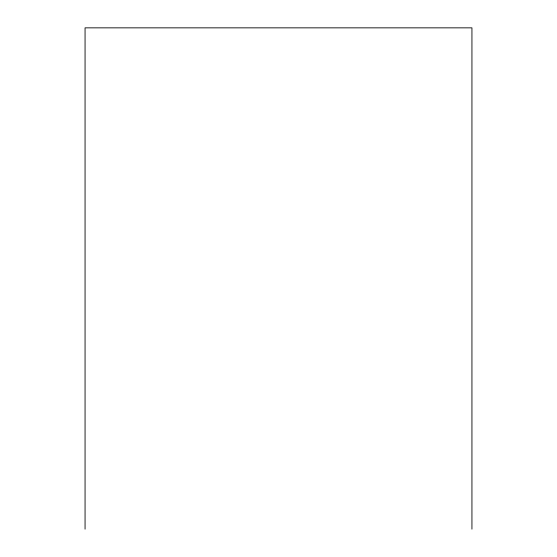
<?xml version="1.0" encoding="UTF-8"?>
<svg xmlns="http://www.w3.org/2000/svg" width="557" height="557" viewBox="0 0 557 557"><rect width="100%" height="100%" fill="white"/><g stroke="black" fill="none" stroke-linecap="round" stroke-linejoin="round"><path stroke-width="0.84" d="M471.939 529.15L471.939 27.85L85.061 27.85L85.061 529.15"/></g></svg>
